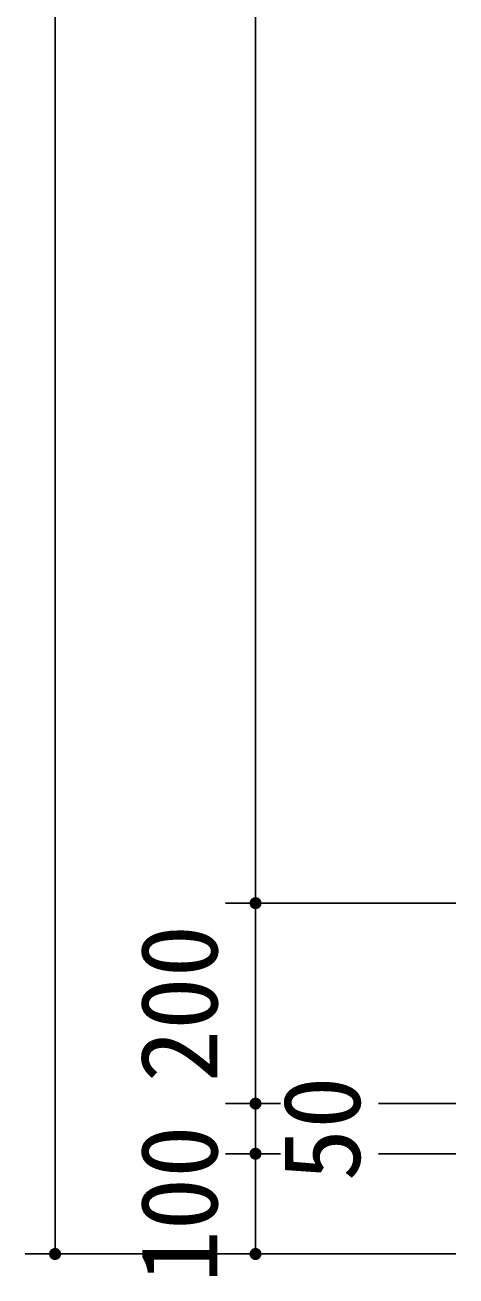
# Model space of a CAD drawing. Units: millimetres, scale not verified. Extents: x -8910 to 8910, y -6308 to 6308.
# Drawn here: x -659 to -229, y -134 to 1114 of the extents above; entities that cross this region are included whole.
import ezdxf
from ezdxf.enums import TextEntityAlignment as Align

# ---------------------------------------------------------------- set-up
doc = ezdxf.new("R2010")
doc.units = ezdxf.units.MM
doc.header["$LTSCALE"] = 30
doc.layers.add('0-0_機器', color=2, linetype='Continuous', lineweight=25)
doc.layers.add('0-1_製作', color=5, linetype='Continuous', lineweight=25)
doc.styles.add('ＭＳ ゴシック', font='')
doc.styles.get('ＭＳ ゴシック').set_extended_font_data('MS Gothic')

msp = doc.modelspace()

# ---------------------------------------------------------------- linework, layer by layer
at = {"layer": '0-0_機器'}
for p, q in [((-628.83, 2428.13), (-628.83, -111.85)), ((-428.83, 2228.13), (-428.83, 238.15)), ((-428.83, 238.15), (-428.83, 38.15)), ((-428.83, 38.15), (-428.83, -11.85)), ((-428.83, -11.85), (-428.83, -111.85))]:
    msp.add_line(p, q, dxfattribs=at)
at = {"layer": '0-1_製作', "color": 2}
for p, q in [((-458.83, 238.15), (-228.83, 238.15)), ((-458.83, 38.15), (-403.99, 38.15)), ((-306.25, 38.15), (-228.83, 38.15)), ((-458.83, -11.85), (-403.99, -11.85)), ((-306.25, -11.85), (-228.83, -11.85)), ((-658.83, -111.85), (-228.83, -111.85)), ((-458.83, -111.85), (-228.83, -111.85))]:
    msp.add_line(p, q, dxfattribs=at)
at = {"layer": '0-1_製作'}
for points in [[(-431.72, 243.41), (-434.83, 238.15), (-434.82, 238.53)], [(-431.72, 243.41), (-428.83, 238.15), (-434.83, 238.15)], [(-428.83, 238.15), (-434.78, 237.4), (-434.83, 238.15)], [(-431.72, 243.41), (-434.82, 238.53), (-432.36, 243.01)], [(-432.36, 243.01), (-434.82, 238.53), (-434.72, 239.28)], [(-428.83, 238.15), (-434.64, 236.66), (-434.78, 237.4)], [(-432.36, 243.01), (-434.72, 239.28), (-432.94, 242.53)], [(-432.94, 242.53), (-434.72, 239.28), (-434.54, 240.01)], [(-428.83, 238.15), (-434.41, 235.94), (-434.64, 236.66)], [(-432.94, 242.53), (-434.54, 240.01), (-433.45, 241.98)], [(-433.45, 241.98), (-434.54, 240.01), (-434.26, 240.71)], [(-428.83, 238.15), (-434.09, 235.26), (-434.41, 235.94)], [(-433.45, 241.98), (-434.26, 240.71), (-433.9, 241.37)], [(-428.83, 238.15), (-433.69, 234.63), (-434.09, 235.26)], [(-428.83, 238.15), (-433.2, 234.04), (-433.69, 234.63)], [(-428.83, 238.15), (-432.66, 233.53), (-433.2, 234.04)], [(-428.83, 238.15), (-432.05, 233.09), (-432.66, 233.53)], [(-428.83, 238.15), (-431.39, 232.72), (-432.05, 233.09)], [(-431.04, 243.73), (-428.83, 238.15), (-431.72, 243.41)], [(-428.83, 232.15), (-431.39, 232.72), (-428.83, 238.15)], [(-430.32, 243.96), (-428.83, 238.15), (-431.04, 243.73)], [(-429.58, 244.1), (-428.83, 238.15), (-430.32, 243.96)], [(-428.83, 244.15), (-428.83, 238.15), (-429.58, 244.1)], [(-428.45, 244.14), (-428.83, 238.15), (-428.83, 244.15)], [(-427.71, 244.05), (-428.83, 238.15), (-428.45, 244.14)], [(-426.98, 243.86), (-428.83, 238.15), (-427.71, 244.05)], [(-426.28, 243.58), (-428.83, 238.15), (-426.98, 243.86)], [(-425.62, 243.22), (-428.83, 238.15), (-426.28, 243.58)], [(-425.62, 243.22), (-422.83, 238.15), (-428.83, 238.15)], [(-422.83, 238.15), (-428.83, 232.15), (-428.83, 238.15)], [(-422.83, 238.15), (-428.08, 232.2), (-428.83, 232.15)], [(-422.83, 238.15), (-427.34, 232.34), (-428.08, 232.2)], [(-422.83, 238.15), (-426.62, 232.57), (-427.34, 232.34)], [(-422.83, 238.15), (-425.94, 232.89), (-426.62, 232.57)], [(-422.83, 238.15), (-425.3, 233.3), (-425.94, 232.89)], [(-425.01, 242.78), (-422.83, 238.15), (-425.62, 243.22)], [(-422.84, 237.78), (-425.3, 233.3), (-422.83, 238.15)], [(-422.94, 237.03), (-425.3, 233.3), (-422.84, 237.78)], [(-424.46, 242.26), (-422.83, 238.15), (-425.01, 242.78)], [(-423.98, 241.68), (-422.83, 238.15), (-424.46, 242.26)], [(-423.57, 241.04), (-422.83, 238.15), (-423.98, 241.68)], [(-423.25, 240.36), (-422.83, 238.15), (-423.57, 241.04)], [(-423.02, 239.64), (-422.83, 238.15), (-423.25, 240.36)], [(-422.88, 238.9), (-422.83, 238.15), (-423.02, 239.64)], [(-428.83, 232.15), (-430.69, 232.45), (-431.39, 232.72)], [(-428.83, 232.15), (-429.96, 232.26), (-430.69, 232.45)], [(-428.83, 232.15), (-429.21, 232.16), (-429.96, 232.26)], [(-422.94, 237.03), (-424.72, 233.78), (-425.3, 233.3)], [(-423.12, 236.3), (-424.72, 233.78), (-422.94, 237.03)], [(-423.12, 236.3), (-424.21, 234.33), (-424.72, 233.78)], [(-423.4, 235.6), (-424.21, 234.33), (-423.12, 236.3)], [(-423.4, 235.6), (-423.77, 234.94), (-424.21, 234.33)], [(-434.72, 39.28), (-434.83, 38.15), (-434.82, 38.53)], [(-434.72, 39.28), (-428.83, 38.15), (-434.83, 38.15)], [(-428.83, 38.15), (-434.78, 37.4), (-434.83, 38.15)], [(-428.83, 38.15), (-434.64, 36.66), (-434.78, 37.4)], [(-434.54, 40.01), (-428.83, 38.15), (-434.72, 39.28)], [(-428.83, 38.15), (-434.41, 35.94), (-434.64, 36.66)], [(-434.26, 40.71), (-428.83, 38.15), (-434.54, 40.01)], [(-428.83, 38.15), (-434.09, 35.26), (-434.41, 35.94)], [(-433.9, 41.37), (-428.83, 38.15), (-434.26, 40.71)], [(-428.83, 38.15), (-433.69, 34.63), (-434.09, 35.26)], [(-433.45, 41.98), (-428.83, 38.15), (-433.9, 41.37)], [(-428.83, 38.15), (-433.2, 34.04), (-433.69, 34.63)], [(-432.94, 42.53), (-428.83, 38.15), (-433.45, 41.98)], [(-428.83, 38.15), (-432.66, 33.53), (-433.2, 34.04)], [(-432.36, 43.01), (-428.83, 38.15), (-432.94, 42.53)], [(-428.83, 38.15), (-432.05, 33.09), (-432.66, 33.53)], [(-431.72, 43.41), (-428.83, 38.15), (-432.36, 43.01)], [(-428.83, 38.15), (-431.39, 32.72), (-432.05, 33.09)], [(-431.04, 43.73), (-428.83, 38.15), (-431.72, 43.41)], [(-428.83, 38.15), (-430.69, 32.45), (-431.39, 32.72)], [(-430.32, 43.96), (-428.83, 38.15), (-431.04, 43.73)], [(-428.83, 38.15), (-429.96, 32.26), (-430.69, 32.45)], [(-429.58, 44.1), (-428.83, 38.15), (-430.32, 43.96)], [(-428.83, 38.15), (-429.21, 32.16), (-429.96, 32.26)], [(-428.83, 44.15), (-428.83, 38.15), (-429.58, 44.1)], [(-428.83, 32.15), (-429.21, 32.16), (-428.83, 38.15)], [(-428.45, 44.14), (-428.83, 38.15), (-428.83, 44.15)], [(-427.71, 44.05), (-428.83, 38.15), (-428.45, 44.14)], [(-427.71, 44.05), (-422.83, 38.15), (-428.83, 38.15)], [(-422.83, 38.15), (-428.83, 32.15), (-428.83, 38.15)], [(-422.83, 38.15), (-428.08, 32.2), (-428.83, 32.15)], [(-422.83, 38.15), (-427.34, 32.34), (-428.08, 32.2)], [(-426.98, 43.86), (-422.83, 38.15), (-427.71, 44.05)], [(-422.83, 38.15), (-426.62, 32.57), (-427.34, 32.34)], [(-426.28, 43.58), (-422.83, 38.15), (-426.98, 43.86)], [(-422.83, 38.15), (-425.94, 32.89), (-426.62, 32.57)], [(-425.62, 43.22), (-422.83, 38.15), (-426.28, 43.58)], [(-422.83, 38.15), (-425.3, 33.3), (-425.94, 32.89)], [(-425.01, 42.78), (-422.83, 38.15), (-425.62, 43.22)], [(-422.83, 38.15), (-424.72, 33.78), (-425.3, 33.3)], [(-424.46, 42.26), (-422.83, 38.15), (-425.01, 42.78)], [(-422.83, 38.15), (-424.21, 34.33), (-424.72, 33.78)], [(-423.98, 41.68), (-422.83, 38.15), (-424.46, 42.26)], [(-422.83, 38.15), (-423.77, 34.94), (-424.21, 34.33)], [(-423.57, 41.04), (-422.83, 38.15), (-423.98, 41.68)], [(-422.83, 38.15), (-423.4, 35.6), (-423.77, 34.94)], [(-423.25, 40.36), (-422.83, 38.15), (-423.57, 41.04)], [(-422.83, 38.15), (-423.12, 36.3), (-423.4, 35.6)], [(-423.02, 39.64), (-422.83, 38.15), (-423.25, 40.36)], [(-422.83, 38.15), (-422.94, 37.03), (-423.12, 36.3)], [(-422.88, 38.9), (-422.83, 38.15), (-423.02, 39.64)], [(-422.83, 38.15), (-422.84, 37.78), (-422.94, 37.03)], [(-434.82, -11.47), (-428.83, -11.85), (-434.83, -11.85)], [(-428.83, -11.85), (-434.78, -12.6), (-434.83, -11.85)], [(-434.72, -10.72), (-428.83, -11.85), (-434.82, -11.47)], [(-428.83, -11.85), (-434.64, -13.34), (-434.78, -12.6)], [(-434.54, -9.99), (-428.83, -11.85), (-434.72, -10.72)], [(-428.83, -11.85), (-434.41, -14.06), (-434.64, -13.34)], [(-434.26, -9.29), (-428.83, -11.85), (-434.54, -9.99)], [(-428.83, -11.85), (-434.09, -14.74), (-434.41, -14.06)], [(-433.9, -8.63), (-428.83, -11.85), (-434.26, -9.29)], [(-428.83, -11.85), (-433.69, -15.37), (-434.09, -14.74)], [(-433.45, -8.02), (-428.83, -11.85), (-433.9, -8.63)], [(-428.83, -11.85), (-433.2, -15.96), (-433.69, -15.37)], [(-432.94, -7.47), (-428.83, -11.85), (-433.45, -8.02)], [(-428.83, -11.85), (-432.66, -16.47), (-433.2, -15.96)], [(-432.36, -6.99), (-428.83, -11.85), (-432.94, -7.47)], [(-428.83, -11.85), (-432.05, -16.91), (-432.66, -16.47)], [(-431.72, -6.59), (-428.83, -11.85), (-432.36, -6.99)], [(-428.83, -11.85), (-431.39, -17.28), (-432.05, -16.91)], [(-431.04, -6.27), (-428.83, -11.85), (-431.72, -6.59)], [(-428.83, -11.85), (-430.69, -17.55), (-431.39, -17.28)], [(-430.32, -6.04), (-428.83, -11.85), (-431.04, -6.27)], [(-428.83, -11.85), (-429.96, -17.74), (-430.69, -17.55)], [(-429.58, -5.9), (-428.83, -11.85), (-430.32, -6.04)], [(-428.83, -11.85), (-429.21, -17.84), (-429.96, -17.74)], [(-428.83, -5.85), (-428.83, -11.85), (-429.58, -5.9)], [(-428.83, -11.85), (-428.83, -17.85), (-429.21, -17.84)], [(-428.83, -5.85), (-422.83, -11.85), (-428.83, -11.85)], [(-428.45, -5.86), (-422.83, -11.85), (-428.83, -5.85)], [(-428.83, -11.85), (-428.08, -17.8), (-428.83, -17.85)], [(-422.83, -11.85), (-428.08, -17.8), (-428.83, -11.85)], [(-427.71, -5.95), (-422.83, -11.85), (-428.45, -5.86)], [(-422.83, -11.85), (-427.34, -17.66), (-428.08, -17.8)], [(-426.98, -6.14), (-422.83, -11.85), (-427.71, -5.95)], [(-422.83, -11.85), (-426.62, -17.43), (-427.34, -17.66)], [(-426.28, -6.42), (-422.83, -11.85), (-426.98, -6.14)], [(-422.83, -11.85), (-425.94, -17.11), (-426.62, -17.43)], [(-425.62, -6.78), (-422.83, -11.85), (-426.28, -6.42)], [(-422.83, -11.85), (-425.3, -16.7), (-425.94, -17.11)], [(-425.01, -7.22), (-422.83, -11.85), (-425.62, -6.78)], [(-422.83, -11.85), (-424.72, -16.22), (-425.3, -16.7)], [(-424.46, -7.74), (-422.83, -11.85), (-425.01, -7.22)], [(-422.83, -11.85), (-424.21, -15.67), (-424.72, -16.22)], [(-423.98, -8.32), (-422.83, -11.85), (-424.46, -7.74)], [(-422.83, -11.85), (-423.77, -15.06), (-424.21, -15.67)], [(-423.57, -8.96), (-422.83, -11.85), (-423.98, -8.32)], [(-422.83, -11.85), (-423.4, -14.4), (-423.77, -15.06)], [(-423.25, -9.64), (-422.83, -11.85), (-423.57, -8.96)], [(-422.83, -11.85), (-423.12, -13.7), (-423.4, -14.4)], [(-423.02, -10.36), (-422.83, -11.85), (-423.25, -9.64)], [(-422.83, -11.85), (-422.94, -12.97), (-423.12, -13.7)], [(-422.88, -11.1), (-422.83, -11.85), (-423.02, -10.36)], [(-422.83, -11.85), (-422.84, -12.22), (-422.94, -12.97)], [(-634.82, -111.47), (-628.83, -111.85), (-634.83, -111.85)], [(-634.83, -111.85), (-634.64, -113.34), (-634.78, -112.6)], [(-634.83, -111.85), (-634.41, -114.06), (-634.64, -113.34)], [(-628.83, -111.85), (-634.41, -114.06), (-634.83, -111.85)], [(-634.72, -110.72), (-628.83, -111.85), (-634.82, -111.47)], [(-634.54, -109.99), (-628.83, -111.85), (-634.72, -110.72)], [(-634.26, -109.29), (-628.83, -111.85), (-634.54, -109.99)], [(-628.83, -111.85), (-634.09, -114.74), (-634.41, -114.06)], [(-633.9, -108.63), (-628.83, -111.85), (-634.26, -109.29)], [(-628.83, -111.85), (-633.69, -115.37), (-634.09, -114.74)], [(-633.45, -108.02), (-628.83, -111.85), (-633.9, -108.63)], [(-628.83, -111.85), (-633.2, -115.96), (-633.69, -115.37)], [(-632.94, -107.47), (-628.83, -111.85), (-633.45, -108.02)], [(-628.83, -111.85), (-632.66, -116.47), (-633.2, -115.96)], [(-632.36, -106.99), (-628.83, -111.85), (-632.94, -107.47)], [(-628.83, -111.85), (-632.05, -116.91), (-632.66, -116.47)], [(-631.72, -106.59), (-628.83, -111.85), (-632.36, -106.99)], [(-628.83, -111.85), (-631.39, -117.28), (-632.05, -116.91)], [(-631.04, -106.27), (-628.83, -111.85), (-631.72, -106.59)], [(-628.83, -111.85), (-630.69, -117.55), (-631.39, -117.28)], [(-630.32, -106.04), (-628.83, -111.85), (-631.04, -106.27)], [(-628.83, -111.85), (-629.96, -117.74), (-630.69, -117.55)], [(-629.58, -105.9), (-628.83, -111.85), (-630.32, -106.04)], [(-628.83, -111.85), (-629.21, -117.84), (-629.96, -117.74)], [(-629.58, -105.9), (-628.83, -105.85), (-628.83, -111.85)], [(-628.83, -111.85), (-628.83, -117.85), (-629.21, -117.84)], [(-628.83, -105.85), (-622.83, -111.85), (-628.83, -111.85)], [(-628.45, -105.86), (-622.83, -111.85), (-628.83, -105.85)], [(-628.83, -111.85), (-628.08, -117.8), (-628.83, -117.85)], [(-628.83, -111.85), (-627.34, -117.66), (-628.08, -117.8)], [(-622.83, -111.85), (-627.34, -117.66), (-628.83, -111.85)], [(-627.71, -105.95), (-622.83, -111.85), (-628.45, -105.86)], [(-626.98, -106.14), (-622.83, -111.85), (-627.71, -105.95)], [(-622.83, -111.85), (-626.62, -117.43), (-627.34, -117.66)], [(-626.28, -106.42), (-622.83, -111.85), (-626.98, -106.14)], [(-622.83, -111.85), (-625.94, -117.11), (-626.62, -117.43)], [(-625.62, -106.78), (-622.83, -111.85), (-626.28, -106.42)], [(-622.83, -111.85), (-625.3, -116.7), (-625.94, -117.11)], [(-625.01, -107.22), (-622.83, -111.85), (-625.62, -106.78)], [(-622.83, -111.85), (-624.72, -116.22), (-625.3, -116.7)], [(-624.46, -107.74), (-622.83, -111.85), (-625.01, -107.22)], [(-622.83, -111.85), (-624.21, -115.67), (-624.72, -116.22)], [(-623.98, -108.32), (-622.83, -111.85), (-624.46, -107.74)], [(-622.83, -111.85), (-623.77, -115.06), (-624.21, -115.67)], [(-623.57, -108.96), (-622.83, -111.85), (-623.98, -108.32)], [(-622.83, -111.85), (-623.4, -114.4), (-623.77, -115.06)], [(-623.25, -109.64), (-622.83, -111.85), (-623.57, -108.96)], [(-622.83, -111.85), (-623.12, -113.7), (-623.4, -114.4)], [(-623.02, -110.36), (-622.83, -111.85), (-623.25, -109.64)], [(-622.83, -111.85), (-622.94, -112.97), (-623.12, -113.7)], [(-623.02, -110.36), (-622.88, -111.1), (-622.83, -111.85)], [(-622.83, -111.85), (-622.84, -112.22), (-622.94, -112.97)], [(-434.82, -111.47), (-428.83, -111.85), (-434.83, -111.85)], [(-434.83, -111.85), (-434.09, -114.74), (-434.78, -112.6)], [(-434.83, -111.85), (-433.69, -115.37), (-434.09, -114.74)], [(-428.83, -111.85), (-433.69, -115.37), (-434.83, -111.85)], [(-434.72, -110.72), (-428.83, -111.85), (-434.82, -111.47)], [(-434.54, -109.99), (-428.83, -111.85), (-434.72, -110.72)], [(-434.26, -109.29), (-428.83, -111.85), (-434.54, -109.99)], [(-433.9, -108.63), (-428.83, -111.85), (-434.26, -109.29)], [(-433.45, -108.02), (-428.83, -111.85), (-433.9, -108.63)], [(-428.83, -111.85), (-433.2, -115.96), (-433.69, -115.37)], [(-432.94, -107.47), (-428.83, -111.85), (-433.45, -108.02)], [(-428.83, -111.85), (-432.66, -116.47), (-433.2, -115.96)], [(-432.36, -106.99), (-428.83, -111.85), (-432.94, -107.47)], [(-428.83, -111.85), (-432.05, -116.91), (-432.66, -116.47)], [(-431.72, -106.59), (-428.83, -111.85), (-432.36, -106.99)], [(-428.83, -111.85), (-431.39, -117.28), (-432.05, -116.91)], [(-431.04, -106.27), (-428.83, -111.85), (-431.72, -106.59)], [(-428.83, -111.85), (-430.69, -117.55), (-431.39, -117.28)], [(-430.32, -106.04), (-428.83, -111.85), (-431.04, -106.27)], [(-428.83, -111.85), (-429.96, -117.74), (-430.69, -117.55)], [(-429.58, -105.9), (-428.83, -111.85), (-430.32, -106.04)], [(-428.83, -111.85), (-429.21, -117.84), (-429.96, -117.74)], [(-429.58, -105.9), (-428.83, -105.85), (-428.83, -111.85)], [(-428.83, -111.85), (-428.83, -117.85), (-429.21, -117.84)], [(-428.83, -105.85), (-422.83, -111.85), (-428.83, -111.85)], [(-428.45, -105.86), (-422.83, -111.85), (-428.83, -105.85)], [(-428.83, -111.85), (-428.08, -117.8), (-428.83, -117.85)], [(-428.83, -111.85), (-427.34, -117.66), (-428.08, -117.8)], [(-428.83, -111.85), (-426.62, -117.43), (-427.34, -117.66)], [(-422.83, -111.85), (-426.62, -117.43), (-428.83, -111.85)], [(-427.71, -105.95), (-422.83, -111.85), (-428.45, -105.86)], [(-426.98, -106.14), (-422.83, -111.85), (-427.71, -105.95)], [(-426.28, -106.42), (-422.83, -111.85), (-426.98, -106.14)], [(-422.83, -111.85), (-425.94, -117.11), (-426.62, -117.43)], [(-425.62, -106.78), (-422.83, -111.85), (-426.28, -106.42)], [(-422.83, -111.85), (-425.3, -116.7), (-425.94, -117.11)], [(-425.01, -107.22), (-422.83, -111.85), (-425.62, -106.78)], [(-422.83, -111.85), (-424.72, -116.22), (-425.3, -116.7)], [(-424.46, -107.74), (-422.83, -111.85), (-425.01, -107.22)], [(-422.83, -111.85), (-424.21, -115.67), (-424.72, -116.22)], [(-423.98, -108.32), (-422.83, -111.85), (-424.46, -107.74)], [(-422.83, -111.85), (-423.77, -115.06), (-424.21, -115.67)], [(-423.57, -108.96), (-422.83, -111.85), (-423.98, -108.32)], [(-422.83, -111.85), (-423.4, -114.4), (-423.77, -115.06)], [(-423.57, -108.96), (-422.88, -111.1), (-422.83, -111.85)], [(-423.25, -109.64), (-422.88, -111.1), (-423.57, -108.96)], [(-422.83, -111.85), (-423.12, -113.7), (-423.4, -114.4)], [(-423.25, -109.64), (-423.02, -110.36), (-422.88, -111.1)], [(-422.83, -111.85), (-422.94, -112.97), (-423.12, -113.7)], [(-422.83, -111.85), (-422.84, -112.22), (-422.94, -112.97)], [(-434.78, -112.6), (-434.41, -114.06), (-434.64, -113.34)], [(-434.78, -112.6), (-434.09, -114.74), (-434.41, -114.06)]]:
    msp.add_solid(points, dxfattribs=at)

# ---------------------------------------------------------------- texts
at = {"layer": '0-0_機器', "color": 4, "style": 'ＭＳ ゴシック'}
for s, p in [('200', (-443.83, 59.4)), ('50', (-301.49, -39.35)), ('100', (-443.83, -140.6))]:
    msp.add_text(s, height=76.98, rotation=90, dxfattribs=at).set_placement(p, align=Align.BOTTOM_LEFT)

doc.saveas('drawing.dxf')
